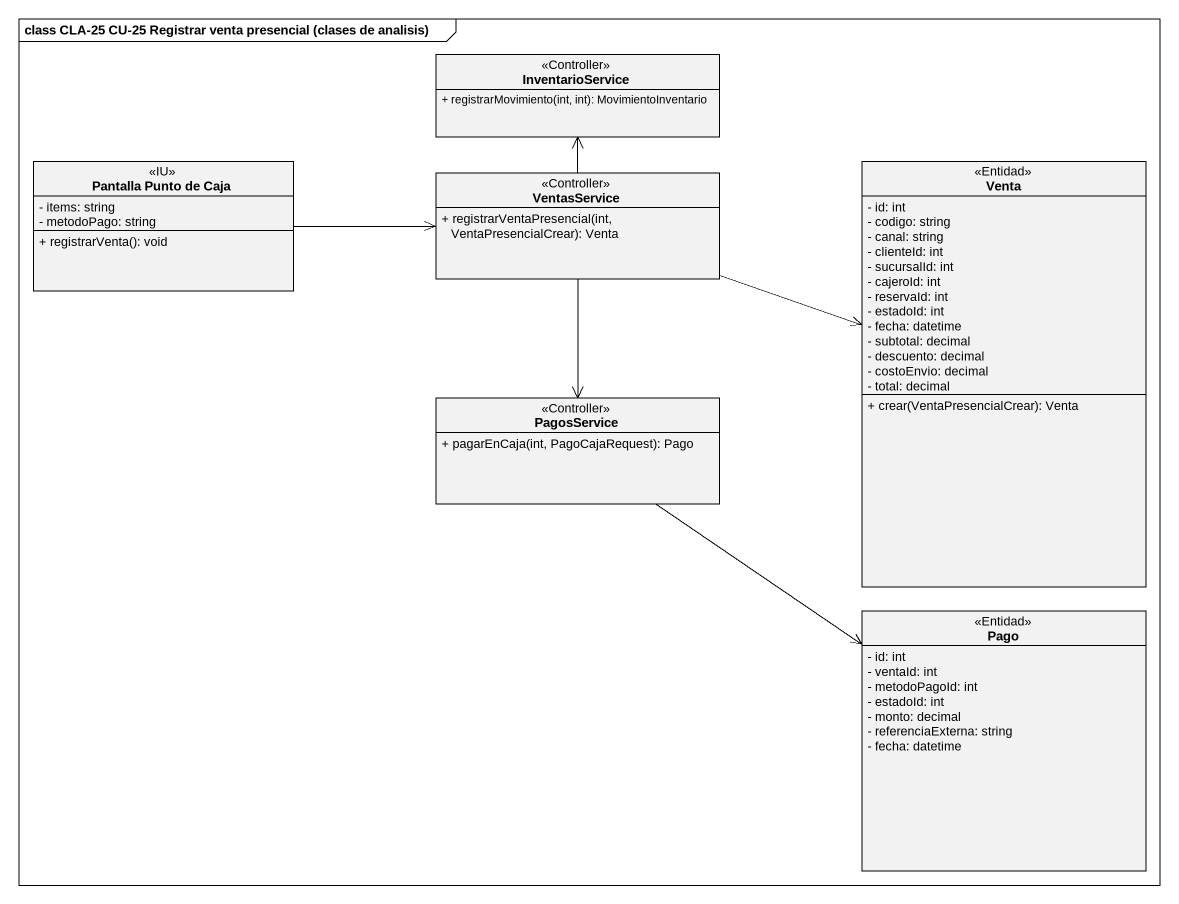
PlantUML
@startuml
mainframe class CLA-25 CU-25 Registrar venta presencial (clases de analisis)
hide circle
hide empty members
skinparam classAttributeIconSize 0
class InventarioService <<Controller>> {
  + registrarMovimiento(int, int): MovimientoInventario
}
class "Pantalla Punto de Caja" as Pantalla_Punto_de_Caja <<IU>> {
  - items: string
  - metodoPago: string
  + registrarVenta(): void
}
class VentasService <<Controller>> {
  + registrarVentaPresencial(int, VentaPresencialCrear): Venta
}
class Venta <<Entidad>> {
  - id: int
  - codigo: string
  - canal: string
  - clienteId: int
  - sucursalId: int
  - cajeroId: int
  - reservaId: int
  - estadoId: int
  - fecha: datetime
  - subtotal: decimal
  - descuento: decimal
  - costoEnvio: decimal
  - total: decimal
  + crear(VentaPresencialCrear): Venta
}
class PagosService <<Controller>> {
  + pagarEnCaja(int, PagoCajaRequest): Pago
}
class Pago <<Entidad>> {
  - id: int
  - ventaId: int
  - metodoPagoId: int
  - estadoId: int
  - monto: decimal
  - referenciaExterna: string
  - fecha: datetime
}
Pantalla_Punto_de_Caja -right-> VentasService
VentasService -up-> InventarioService
VentasService -right-> Venta
VentasService --> PagosService
PagosService --> Pago
@enduml
